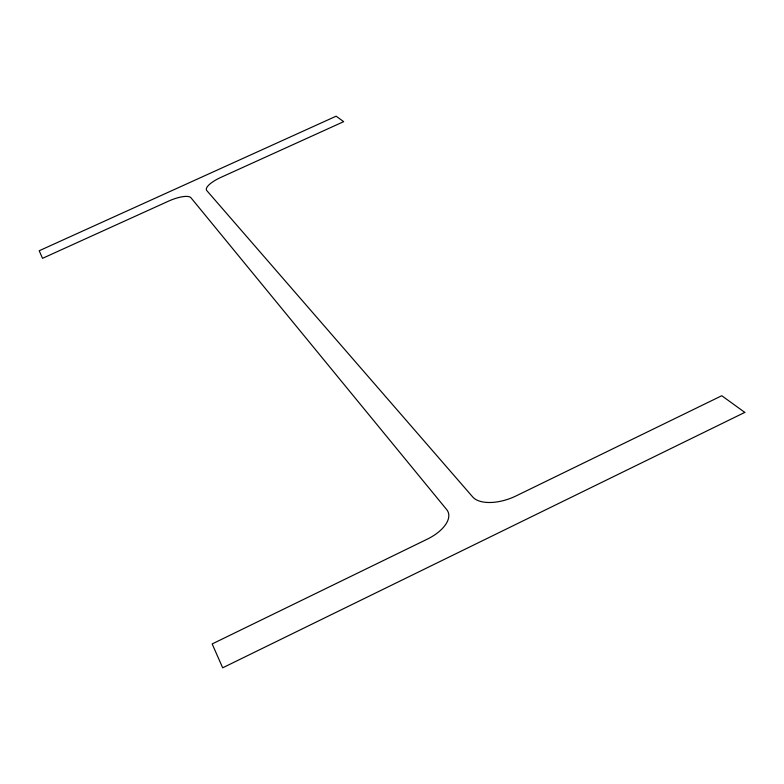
<?xml version="1.0" encoding="UTF-8"?>
<svg xmlns="http://www.w3.org/2000/svg" width="784" height="784" viewBox="0 0 784 784"><rect width="100%" height="100%" fill="white"/><g stroke="black" fill="none" stroke-linecap="round" stroke-linejoin="round"><path stroke-width="1.18" d="M744.8 412.404L222.676 667.811L212.17 643.938L427.231 539.186A34.467 17.63 -21.7 0 0 446.704 509.62L190.963 197.764A20.541 6.252 -23.1 0 0 168.462 201.174L42.532 258.328L39.2 250.753L336.13 116.189L343.676 121.657L220.892 177.38A20.453 6.203 -22.5 0 0 206.78 190.571L472.732 496.978A34.349 17.356 -19.7 0 0 515.941 495.978L721.78 395.724L744.8 412.404"/></g></svg>
